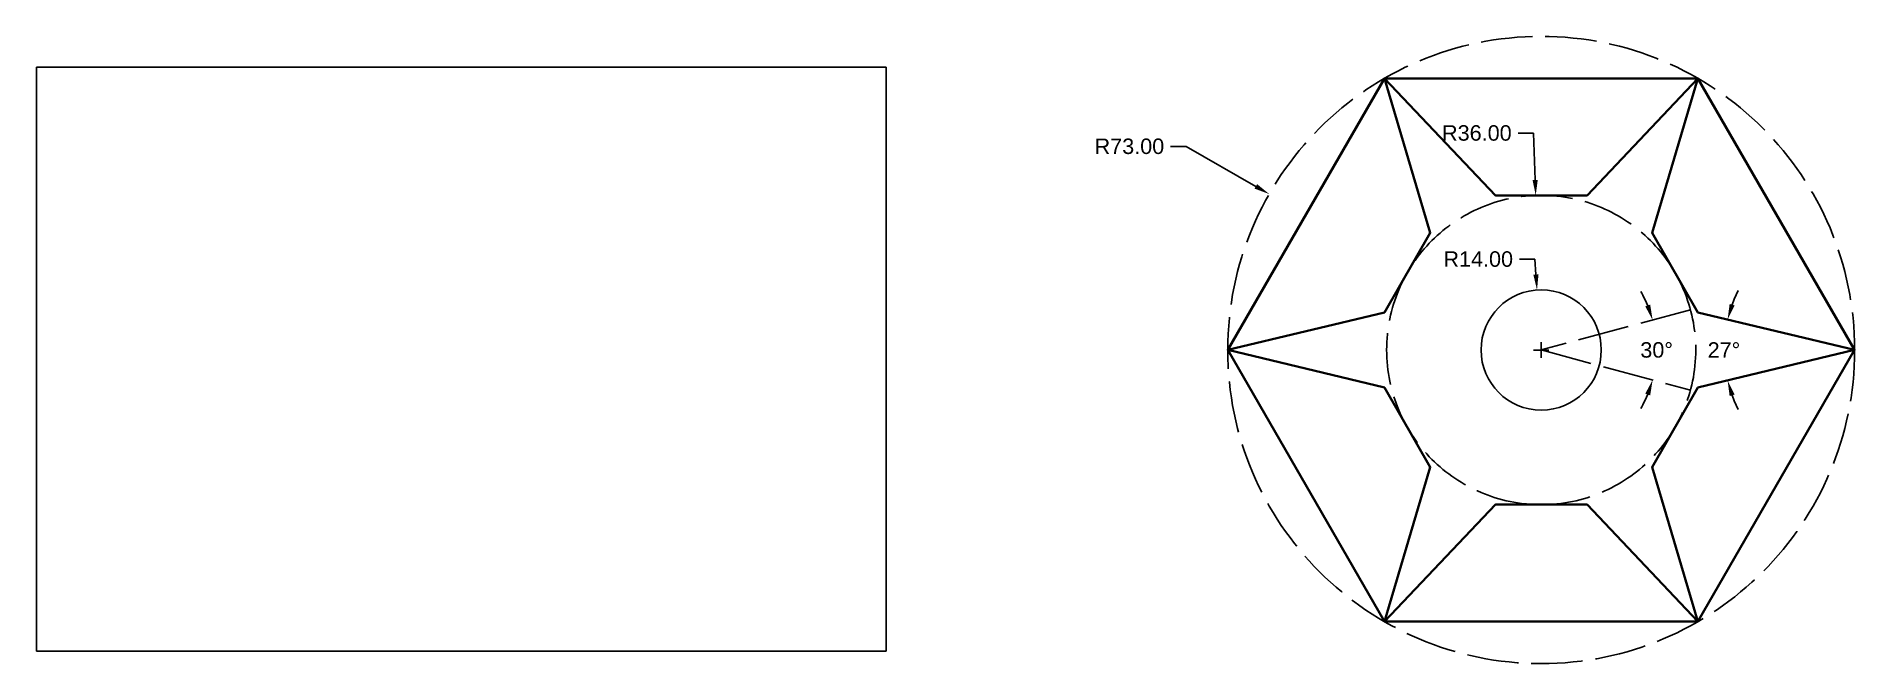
# Model space of a CAD drawing. Header units: millimetres. Extents: x -295 to 128, y -56 to 90.
import ezdxf

# ---------------------------------------------------------------- set-up
doc = ezdxf.new("R2010")
doc.units = ezdxf.units.MM
doc.header["$MEASUREMENT"] = 0
doc.linetypes.add('ACAD_ISO02W100', pattern=[15, 12, -3])
doc.styles.get("Standard").update_dxf_attribs({"font": 'arial.ttf'})
doc.dimstyles.get("Standard").update_dxf_attribs({"dimscale": 20, "dimtxt": 0.18, "dimasz": 0.18, "dimexe": 0.18, "dimexo": 0.0625, "dimgap": 0.09, "dimtad": 0, "dimtih": 1, "dimtoh": 1, "dimzin": 0, "dimdsep": 46, "dimtxsty": 'Standard', "dimcen": 0.09, "dimclrd": 1, "dimadec": 0, "dimazin": 0, "dimtfac": 1, "dimtofl": 0, "dimtmove": 0, "dimatfit": 3, "dimfxl": 1, "dimtolj": 1, "dimtzin": 0, "dimarcsym": 0})
picture_1 = doc.add_image_def('image1.jpg', size_in_pixel=(731, 502))

# ---------------------------------------------------------------- blocks, each defined once
blk = doc.blocks.new('*D45')
at = {"color": 1, "lineweight": -2, "transparency": 16777216}
for p, q in [((-30.84, 64.1), (-27.24, 64.1)), ((-27.24, 64.1), (-10.99, 54.79))]:
    blk.add_line(p, q, dxfattribs=at)
at = {"color": 0, "lineweight": -2, "transparency": 16777216}
for p, q in [((55.47, 14.9), (55.47, 18.5)), ((53.67, 16.7), (57.27, 16.7))]:
    blk.add_line(p, q, dxfattribs=at)
at = {"color": 1, "transparency": 16777216}
blk.add_solid([(-10.69, 55.31), (-11.29, 54.27), (-7.86, 53)], dxfattribs=at)
at = {"layer": 'Defpoints', "color": 0, "transparency": 16777216}
for p in [(-7.86, 53), (55.47, 16.7)]:
    blk.add_point(p, dxfattribs=at)
at = {"color": 0, "transparency": 16777216, "insert": (-40.43, 64.1), "char_height": 3.6, "attachment_point": 5}
blk.add_mtext('\\A1;R73.00', dxfattribs=at)
blk = doc.blocks.new('*D46')
at = {"color": 1, "lineweight": -2, "transparency": 16777216}
for p, q in [((50.4, 37.85), (54, 37.85)), ((54, 37.85), (54.25, 34.26))]:
    blk.add_line(p, q, dxfattribs=at)
at = {"color": 0, "lineweight": -2, "transparency": 16777216}
for p, q in [((55.47, 14.9), (55.47, 18.5)), ((53.67, 16.7), (57.27, 16.7))]:
    blk.add_line(p, q, dxfattribs=at)
at = {"color": 1, "transparency": 16777216}
blk.add_solid([(54.85, 34.3), (53.65, 34.22), (54.5, 30.67)], dxfattribs=at)
at = {"layer": 'Defpoints', "color": 0, "transparency": 16777216}
for p in [(54.5, 30.67), (55.47, 16.7)]:
    blk.add_point(p, dxfattribs=at)
at = {"color": 0, "transparency": 16777216, "insert": (40.81, 37.85), "char_height": 3.6, "attachment_point": 5}
blk.add_mtext('\\A1;R14.00', dxfattribs=at)
blk = doc.blocks.new('*D47')
at = {"color": 1, "lineweight": -2, "transparency": 16777216}
for p, q in [((50.09, 67.2), (53.69, 67.2)), ((53.69, 67.2), (54.07, 56.28))]:
    blk.add_line(p, q, dxfattribs=at)
at = {"color": 0, "lineweight": -2, "transparency": 16777216}
for p, q in [((55.47, 14.9), (55.47, 18.5)), ((53.67, 16.7), (57.27, 16.7))]:
    blk.add_line(p, q, dxfattribs=at)
at = {"color": 1, "transparency": 16777216}
blk.add_solid([(54.67, 56.3), (53.47, 56.25), (54.2, 52.68)], dxfattribs=at)
at = {"layer": 'Defpoints', "color": 0, "transparency": 16777216}
for p in [(54.2, 52.68), (55.47, 16.7)]:
    blk.add_point(p, dxfattribs=at)
at = {"color": 0, "transparency": 16777216, "insert": (40.49, 67.2), "char_height": 3.6, "attachment_point": 5}
blk.add_mtext('\\A1;R36.00', dxfattribs=at)
blk = doc.blocks.new('*D48')
at = {"color": 1, "lineweight": -2, "transparency": 16777216}
for start, end in [(22.6781, 30.3562), (329.6438, 337.3219)]:
    blk.add_arc((55.47, 16.7), 26.88, start, end, dxfattribs=at)
at = {"color": 1, "transparency": 16777216}
for points in [[(80.85, 27.26), (79.71, 26.87), (81.44, 23.66)], [(79.71, 6.53), (80.85, 6.14), (81.44, 9.74)]]:
    blk.add_solid(points, dxfattribs=at)
at = {"layer": 'Defpoints', "color": 0, "transparency": 16777216}
for p in [(90.25, 26.02), (55.47, 16.7), (55.47, 16.7), (82.26, 14.36), (90.25, 7.38)]:
    blk.add_point(p, dxfattribs=at)
at = {"color": 0, "transparency": 16777216, "insert": (82.36, 16.7), "char_height": 3.6, "attachment_point": 5}
blk.add_mtext('\\A1;30°', dxfattribs=at)
blk = doc.blocks.new('*D49')
at = {"color": 1, "lineweight": -2, "transparency": 16777216}
for start, end in [(152.935, 159.7175), (200.2825, 207.065)]:
    blk.add_arc((128.47, 16.7), 30.43, start, end, dxfattribs=at)
at = {"color": 1, "transparency": 16777216}
for points in [[(100.51, 27.07), (99.36, 27.42), (98.89, 23.8)], [(99.36, 5.98), (100.51, 6.33), (98.89, 9.6)]]:
    blk.add_solid(points, dxfattribs=at)
at = {"layer": 'Defpoints', "color": 0, "transparency": 16777216}
for p in [(91.99, 25.46), (98.14, 19.09), (128.47, 16.7), (128.47, 16.7), (91.99, 7.94)]:
    blk.add_point(p, dxfattribs=at)
at = {"color": 0, "transparency": 16777216, "insert": (98.04, 16.7), "char_height": 3.6, "attachment_point": 5}
blk.add_mtext('\\A1;27°', dxfattribs=at)

msp = doc.modelspace()

# ---------------------------------------------------------------- linework, layer by layer
for p, q in [((89.971, 25.944), (90.287, 25.869)), ((89.971, 7.457), (90.287, 7.533))]:
    msp.add_line(p, q)
msp.add_lwpolyline([(128.474, 16.701), (91.974, 79.921), (18.974, 79.921), (-17.526, 16.701), (18.974, -46.519), (91.974, -46.519)], close=True)
at = {"lineweight": 40}
msp.add_lwpolyline([(128.474, 16.701), (91.974, 79.921), (18.974, 79.921), (-17.526, 16.701), (18.974, -46.519), (91.974, -46.519)], close=True, dxfattribs=at)
for points in [[(91.974, 79.921), (66.143, 52.701), (44.805, 52.701), (18.974, 79.921), (29.632, 43.941), (18.962, 25.461), (-17.526, 16.701), (18.962, 7.941), (29.632, -10.539), (18.974, -46.519)], [(91.974, -46.519), (81.316, -10.539), (91.985, 7.941), (128.474, 16.701), (91.985, 25.461), (81.316, 43.941), (91.974, 79.921)], [(18.974, -46.519), (44.805, -19.299), (66.143, -19.299), (91.974, -46.519)]]:
    msp.add_lwpolyline(points, dxfattribs=at)
at = {"color": 2, "linetype": 'ACAD_ISO02W100', "true_color": 0xf1eb1f}
msp.add_lwpolyline([(90.247, 26.018), (55.474, 16.701), (90.247, 7.383)], dxfattribs=at)
at = {"lineweight": 30}
msp.add_lwpolyline([(13.905, 16.701)], close=True, dxfattribs=at)
at = {"color": 2, "linetype": 'ACAD_ISO02W100', "true_color": 0xf1eb1f, "transparency": 33554595}
msp.add_circle((55.474, 16.701), 73, dxfattribs=at)
at = {"color": 41, "linetype": 'ACAD_ISO02W100', "true_color": 0xf4ee51, "transparency": 33554582}
msp.add_circle((55.474, 16.701), 36, dxfattribs=at)
msp.add_circle((55.474, 16.701), 14)

# ---------------------------------------------------------------- dimensions: what is measured, and where the dimension line sits
for mpoint, picture, middle in [((54.2, 52.678), '*D47', (40.495, 67.203)), ((-7.864, 52.996), '*D45', (-40.432, 64.1))]:
    dim = msp.add_radius_dim(center=(55.474, 16.701), mpoint=mpoint, dimstyle='Standard')
    dim.commit()
    dim.dimension.update_dxf_attribs({"geometry": picture, "text_midpoint": middle, "dimtype": 164})
dim = msp.add_radius_dim(center=(55.474, 16.701), mpoint=(54.499, 30.667), dimstyle='Standard')
dim.commit()
dim.dimension.update_dxf_attribs({"geometry": '*D46', "text_midpoint": (40.808, 37.849)})
for base, line1, line2, picture, middle in [((82.256, 14.358), ((55.474, 16.701), (90.247, 7.383)), ((90.247, 26.018), (55.474, 16.701)), '*D48', (82.358, 16.701)), ((98.138, 19.088), ((91.985, 7.941), (128.474, 16.701)), ((128.474, 16.701), (91.985, 25.461)), '*D49', (98.045, 16.701))]:
    dim = msp.add_angular_dim_2l(base=base, line1=line1, line2=line2, dimstyle='Standard')
    dim.commit()
    dim.dimension.update_dxf_attribs({"geometry": picture, "text_midpoint": middle})

# ---------------------------------------------------------------- pictures from other files: only their frames are drawn
image = msp.add_image(picture_1, insert=(-294.999, -53.434), size_in_units=(197.946, 135.935))
image.dxf.flags = 7

doc.saveas('drawing.dxf')
